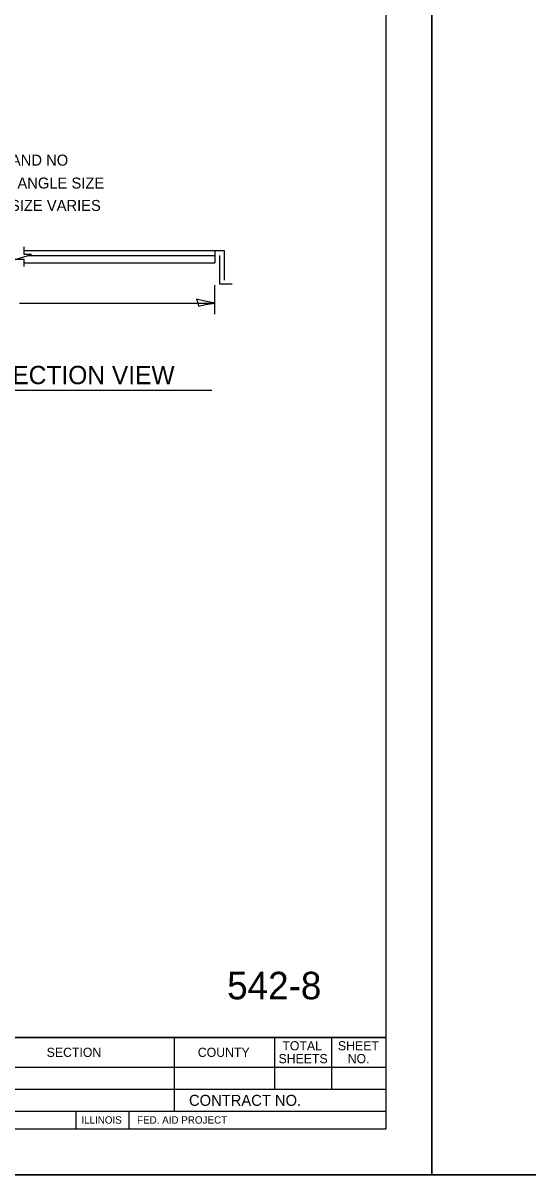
# Model space of a CAD drawing. Extents: x 2133490 to 2172050, y 2138301 to 2145980.
# Drawn here: x 2145167 to 2145442, y 2141438 to 2142066 of the extents above; entities that cross this region are included whole.
import ezdxf

# ---------------------------------------------------------------- set-up
doc = ezdxf.new("R2010")
doc.units = 0
for name, color, linetype in [('Design_PR_Roadway Dimensions', 7, 'Continuous'), ('Design_PR_Roadway Notes', 7, 'Continuous'), ('Drainage_PR_Pipe Culvert', 7, 'Continuous'), ('Level 1', 7, 'Continuous'), ('Level 23', 7, 'Continuous'), ('Sheets_50 Reference Boundary', 7, 'Continuous'), ('Sheets_General Details', 7, 'Continuous'), ('Sheets_Printer Plotting Border', 7, 'Continuous')]:
    doc.layers.add(name, color=color, linetype=linetype)

msp = doc.modelspace()

# ---------------------------------------------------------------- linework, layer by layer
at = {"layer": 'Design_PR_Roadway Dimensions'}
for p, q in [((2145271.57, 2141906.91), (2145271.57, 2141922.64)), ((2145165.06, 2141912.91), (2145271.43, 2141912.91))]:
    msp.add_line(p, q, dxfattribs=at)
at = {"layer": 'Design_PR_Roadway Notes'}
msp.add_line((2145093.27, 2141865.51), (2145269.87, 2141865.51), dxfattribs=at)
at = {"layer": 'Drainage_PR_Pipe Culvert'}
for p, q in [((2145167.68, 2141939.38), (2145167.68, 2141943.55)), ((2145167.68, 2141941.58), (2145271.56, 2141941.58)), ((2145271.56, 2141941.58), (2145271.56, 2141934.76)), ((2145271.56, 2141941.58), (2145276.55, 2141941.58)), ((2145276.55, 2141941.58), (2145276.55, 2141925.32)), ((2145162.8, 2141936.73), (2145171.74, 2141939.38)), ((2145167.68, 2141936.73), (2145162.8, 2141936.73)), ((2145171.74, 2141939.38), (2145167.68, 2141939.38)), ((2145167.68, 2141938.17), (2145167.68, 2141938.17)), ((2145167.68, 2141932.79), (2145167.68, 2141936.73)), ((2145167.68, 2141934.76), (2145271.56, 2141934.76)), ((2145170.02, 2141938.87), (2145271.56, 2141938.87)), ((2145274.05, 2141938.87), (2145274.05, 2141923.32)), ((2145274.05, 2141923.32), (2145280.9, 2141923.32))]:
    msp.add_line(p, q, dxfattribs=at)
at = {"layer": 'Level 23'}
msp.add_lwpolyline([(2145261.43, 2141915), (2145262.25, 2141913.08), (2145262.56, 2141911.23), (2145266.43, 2141912.04), (2145271.43, 2141912.91), (2145266.1, 2141913.88)], close=True, dxfattribs=at)
at = {"layer": 'Sheets_50 Reference Boundary'}
msp.add_lwpolyline([(2143789.66, 2142512.57), (2145364.66, 2142512.57), (2145364.66, 2141512.58), (2143789.66, 2141512.58)], close=True, dxfattribs=at)
at = {"layer": 'Sheets_General Details'}
for p, q in [((2145389.66, 2141437.58), (2145389.66, 2142537.58)), ((2145389.66, 2142537.58), (2145389.66, 2141437.58)), ((2143789.66, 2141512.58), (2145364.66, 2141512.58)), ((2145249.38, 2141512.58), (2145249.38, 2141472.32)), ((2145303.98, 2141512.58), (2145303.98, 2141484.32)), ((2145335.02, 2141512.58), (2145335.02, 2141484.32)), ((2145113.37, 2141496.32), (2145364.66, 2141496.32)), ((2145113.37, 2141484.32), (2145364.66, 2141484.32)), ((2145113.37, 2141472.32), (2145364.66, 2141472.32)), ((2145195.73, 2141472.32), (2145195.73, 2141462.58)), ((2145224.73, 2141472.32), (2145224.73, 2141462.58)), ((2145389.66, 2141437.58), (2143689.66, 2141437.58)), ((2147089.66, 2141437.58), (2145389.66, 2141437.58))]:
    msp.add_line(p, q, dxfattribs=at)
msp.add_lwpolyline([(2143789.66, 2142512.58), (2145364.66, 2142512.58), (2145364.66, 2141462.58), (2143789.66, 2141462.58)], close=True, dxfattribs=at)
at = {"layer": 'Sheets_Printer Plotting Border'}
for points in [[(2143689.66, 2141437.58), (2145389.66, 2141437.58), (2145389.66, 2142537.58), (2143689.66, 2142537.58)], [(2145389.66, 2141437.58), (2147089.66, 2141437.58), (2147089.66, 2142537.58), (2145389.66, 2142537.58)]]:
    msp.add_lwpolyline(points, close=True, dxfattribs=at)

# ---------------------------------------------------------------- texts
at = {"layer": 'Level 1'}
msp.add_text('542-8', height=15, dxfattribs=at).set_placement((2145278.2, 2141533.34))
at = {"layer": 'Level 23'}
for s, height, p in [('BOLT SIZE AND NO', 6, (2145117.19, 2141987.84)), ('VARY WITH ANGLE SIZE', 6, (2145117.19, 2141975.34)), ('ANGLE SIZE VARIES', 6, (2145130.52, 2141963.13)), ('ANGLE SECTION VIEW', 10, (2145103.23, 2141868.69))]:
    msp.add_text(s, height=height, dxfattribs=at).set_placement(p)
at = {"layer": 'Sheets_General Details'}
for s, height, p in [('SECTION', 4.999, (2145179.94, 2141501.95)), ('COUNTY', 4.999, (2145262.23, 2141501.95)), ('TOTAL', 4.999, (2145308.27, 2141505.51)), ('SHEET', 4.999, (2145338.54, 2141505.51)), ('SHEETS', 4.999, (2145306.2, 2141498.51)), ('NO.', 4.999, (2145343.84, 2141498.51)), ('CONTRACT NO.      ', 6, (2145257.43, 2141475.26)), ('ILLINOIS', 4, (2145198.82, 2141465.56)), ('FED. AID PROJECT', 4, (2145229.15, 2141465.56))]:
    msp.add_text(s, height=height, dxfattribs=at).set_placement(p)

doc.saveas('drawing.dxf')
